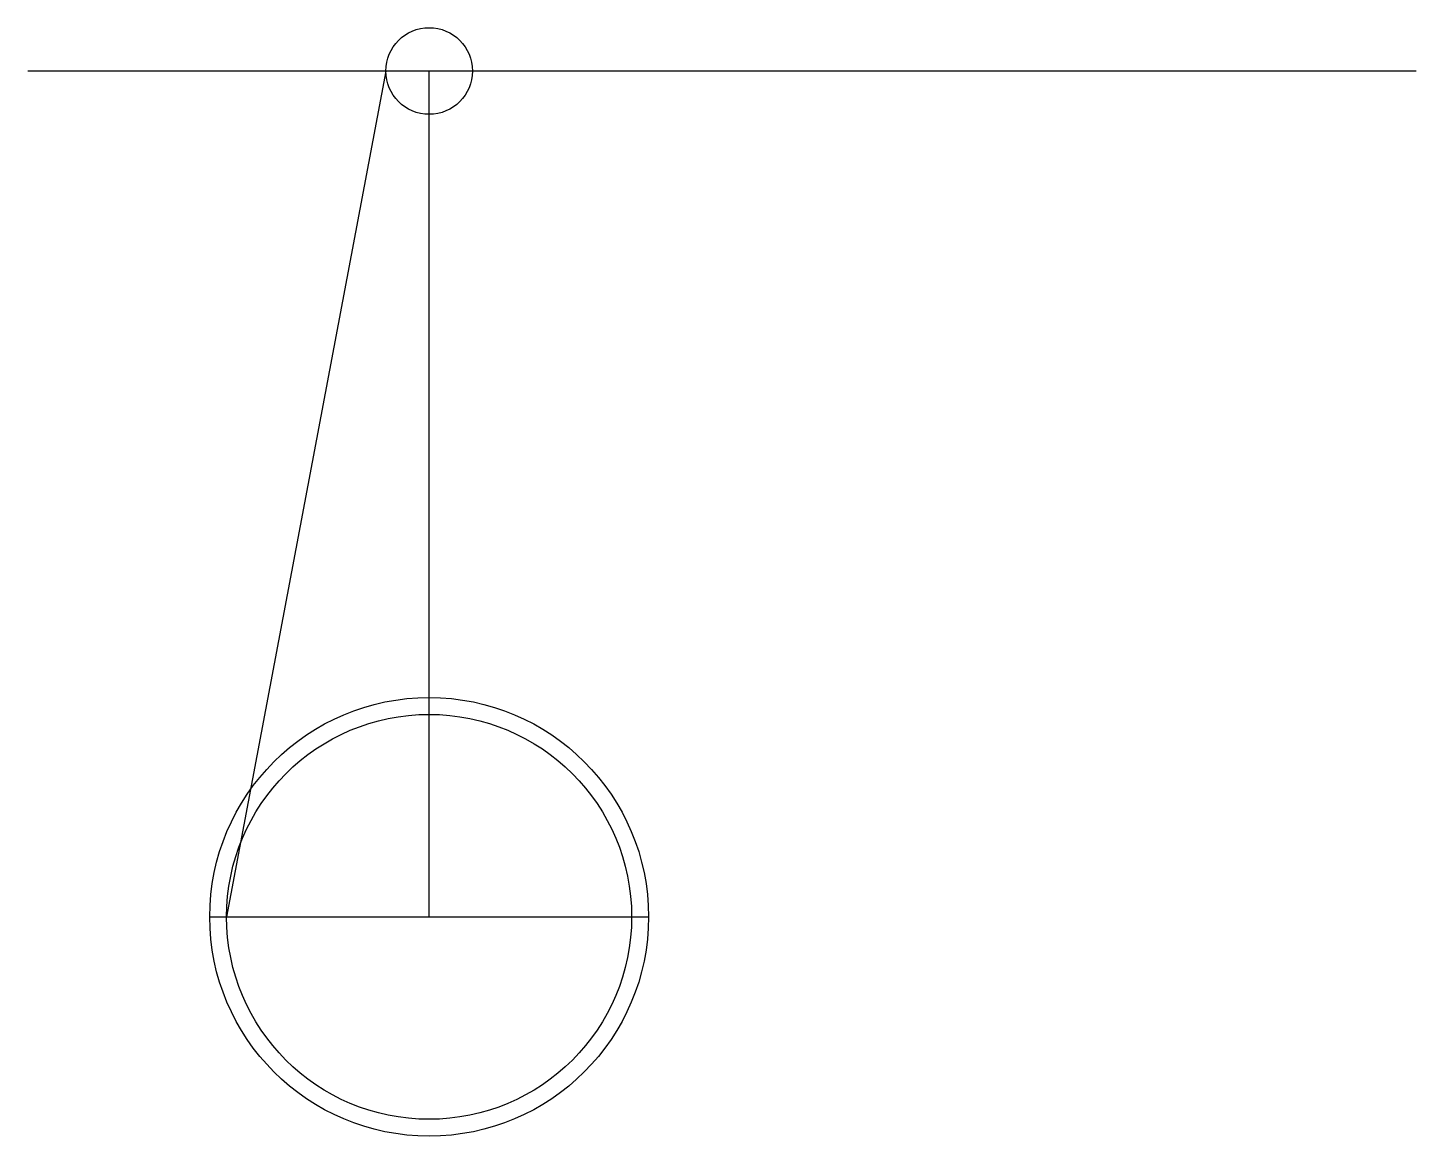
# Model space of a CAD drawing. Header units: millimetres. Extents: x -35 to 88, y -23 to 76.
import ezdxf

# ---------------------------------------------------------------- set-up
doc = ezdxf.new("R2010")
doc.units = ezdxf.units.MM
doc.layers.get('0').update_dxf_attribs({"linetype": 'CONTINUOUS'})

msp = doc.modelspace()

# ---------------------------------------------------------------- linework, layer by layer
for p, q in [((88.11, 71.72), (-35.29, 71.72)), ((-3.47, 71.72), (-17.62, -3.48)), ((0.38, -3.48), (0.38, 71.72)), ((-19.12, -3.48), (19.88, -3.48))]:
    msp.add_line(p, q)
for centre, radius in [((0.38, 71.72), 3.85), ((0.38, -3.48), 19.5), ((0.38, -3.48), 18)]:
    msp.add_circle(centre, radius)

doc.saveas('drawing.dxf')
